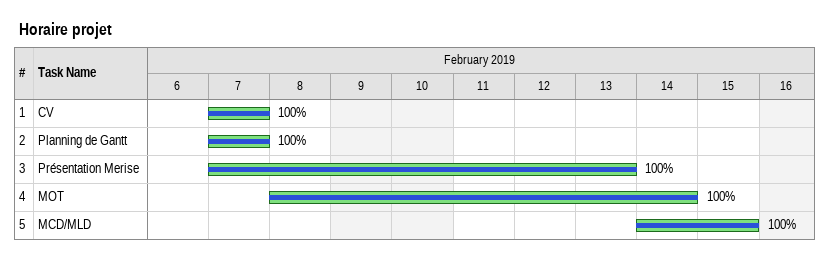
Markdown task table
Horaire projet

| ID | Task | Start | Finish | % complete |
|---|---|---|---|---|
| 1 | CV | 2019-02-07 | 2019-02-07 | 100 |
| 2 | Planning de Gantt | 2019-02-07 | 2019-02-07 | 100 |
| 3 | Présentation Merise | 2019-02-07 | 2019-02-13 | 100 |
| 4 | MOT | 2019-02-08 | 2019-02-14 | 100 |
| 5 | MCD/MLD | 2019-02-14 | 2019-02-15 | 100 |
